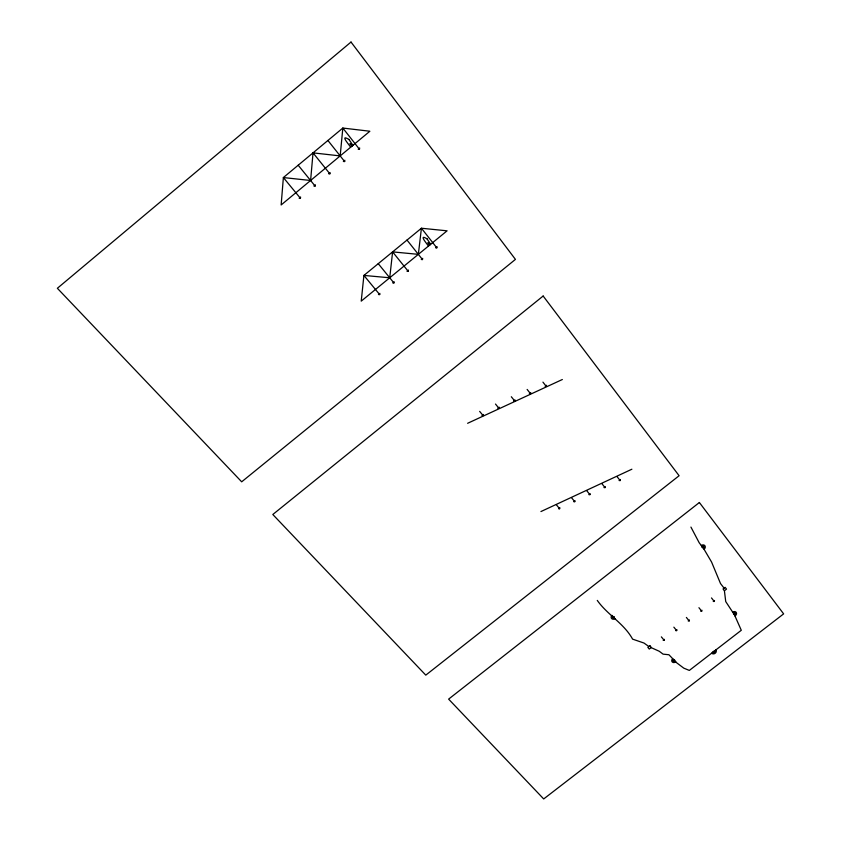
<?xml version="1.0" encoding="UTF-8"?>
<svg xmlns="http://www.w3.org/2000/svg" width="841" height="841" viewBox="0 0 841 841"><rect width="100%" height="100%" fill="white"/><g stroke="black" fill="none" stroke-linecap="round" stroke-linejoin="round"><path stroke-width="1.26" d="M295.864 192.736L283.375 177.556L310.602 180.489L313.031 152.862L340.174 155.911L342.834 128.053L369.882 131.238L281.146 204.952L283.375 177.556L342.834 128.053L355.018 143.59M375.464 289.462L363.911 275.428L389.73 277.782L392.61 251.88L418.345 254.35L421.425 228.237L447.086 230.823L361.231 301.12L363.911 275.428L421.425 228.237L432.705 242.597M299.123 198.203L300.405 198.255L300.594 196.973M313.84 185.987L315.112 186.04L315.312 184.757M328.579 173.74L329.861 173.793L330.061 172.51M343.359 161.472L344.642 161.535L344.842 160.242M358.171 149.172L359.454 149.235L359.664 147.942M378.45 294.539L379.669 294.571L379.88 293.372M392.694 282.891L393.903 282.923L394.124 281.724M406.96 271.212L408.179 271.244L408.39 270.045M421.267 259.512L422.476 259.554L422.697 258.345M435.596 247.79L436.805 247.832L437.026 246.613M481.956 415.559L483.091 415.559L483.323 414.466M497.777 408.253L498.902 408.253L499.134 407.149M513.578 400.947L514.703 400.957L514.944 399.853M529.367 393.651L530.492 393.662L530.734 392.558M545.136 386.355L546.261 386.366L546.503 385.262M558.54 508.742L559.612 508.731L559.854 507.701M573.688 501.688L574.76 501.678L575.002 500.647M588.826 494.634L589.898 494.634L590.14 493.593M603.954 487.591L605.015 487.591L605.268 486.55M619.06 480.558L620.122 480.547L620.385 479.517M663.181 640.316L664.18 640.285L664.432 639.349M675.67 630.634L676.658 630.603L676.921 629.657M688.169 620.921L689.168 620.9L689.431 619.954M700.7 611.207L701.688 611.176L701.951 610.23M713.252 601.462L714.24 601.431L714.514 600.485M724.406 590.739L726.498 589.11L725.142 587.344L723.039 588.973L724.406 590.739L725.73 601.567L734.508 614.929L741.289 630.287L689.336 670.424L683.807 668.164L676.742 662.845L668.91 654.75L663.086 654.14L659.26 651.27L651.144 647.612M540.931 511.559L631.885 469.215M467.617 423.296L562.345 379.512M428.511 246.035C426.608 243.533 418.292 233.556 427.07 238.855M648.884 646.55L643.964 643.029L632.6 639.139C624.054 623.496 607.202 614.613 597.278 600.4M350.676 147.196C349.225 144.936 339.301 133.677 349.004 139.49M430.108 244.72L428.101 242.986M352.337 145.819L349.982 143.622L351.864 146.208M296.274 193.23L300.405 198.255M375.843 289.924L379.669 294.571M661.362 636.868L664.18 640.285M479.654 411.375L483.091 415.559M556.437 504.873L559.612 508.731M495.496 404.048L498.902 408.253M571.617 497.809L574.76 501.678M298.187 165.225L310.602 180.489M311.012 180.994L315.112 186.04M378.25 263.664L389.73 277.782M390.108 278.255L393.903 282.923M673.862 627.165L676.658 630.603M313.031 152.862L325.372 168.211M325.782 168.726L329.861 173.793M392.61 251.88L404.027 266.082M404.405 266.555L408.179 271.244M686.382 617.441L689.168 620.9M511.317 396.742L514.703 400.957M586.776 490.745L589.898 494.634M527.139 389.436L530.492 393.662M601.925 483.691L605.015 487.591M327.916 140.468L340.174 155.911M340.584 156.426L344.642 161.535M407.002 240.074L418.345 254.35M418.723 254.823L422.476 259.554M698.934 607.696L701.688 611.176M355.417 144.105L359.454 149.235M433.073 243.081L436.805 247.832M711.497 597.94L714.24 601.431M348.868 139.364L352.915 145.335M426.944 238.728L430.666 244.268M427.974 242.807L429.656 245.099M542.939 382.129L546.261 386.366M617.063 476.647L620.122 480.547M724.09 588.164L720.516 583.549L711.581 562.051L703.633 548.542L699.207 542.792L690.934 527.076M614.456 617.725A1.335 1.146 -32.6 0 1 612.795 616.138M702.025 546.45A1.356 1.156 -38.9 0 1 703.791 546.524A1.356 1.156 -38.9 0 1 703.433 548.269M715.733 649.82A2.607 2.155 -35.3 0 1 715.26 653.205A2.607 2.155 -35.3 0 1 711.728 653.121M733.457 613.015A1.314 1.093 -37.3 0 1 735.192 613.236A1.314 1.093 -37.3 0 1 734.508 614.929M674.987 661.026A1.304 1.083 -33.6 0 1 673.242 661.1A1.304 1.083 -33.6 0 1 673.462 659.46M732.847 612.111A2.628 2.187 -37.3 0 1 736.306 612.553A2.628 2.187 -37.3 0 1 734.96 615.938M675.743 661.814A2.607 2.176 -33.6 0 1 672.253 661.951A2.607 2.176 -33.6 0 1 672.705 658.671M615.276 618.524A2.681 2.281 -32.6 0 1 611.764 618.64A2.681 2.281 -32.6 0 1 611.964 615.339M701.32 545.536A2.702 2.302 -38.9 0 1 704.884 545.725A2.702 2.302 -38.9 0 1 704.054 549.247M713.347 651.659L714.324 651.428L713.357 651.586M673.725 660.301L674.713 660.09L673.736 660.269M702.214 547.407C703.686 548.731 702.939 545.546 702.214 547.407M733.573 613.972C734.908 615.276 734.372 612.237 733.573 613.972M613.205 616.863L614.224 616.726L613.215 616.831M351.012 42.05L57.367 288.284L241.682 481.819L515.438 259.385L351.012 42.05M714.787 650.703L712.779 652.353A1.304 1.072 -35.3 0 0 714.545 652.395A1.304 1.072 -35.3 0 0 714.787 650.703M543.149 296.021L272.81 514.503L425.788 675.134L679.107 475.722L543.149 296.021M699.376 502.508L448.621 699.123L543.696 798.95L783.633 613.877L699.376 502.508M649.925 645.751L647.854 647.36L649.273 649.063L651.344 647.454L649.925 645.751"/></g></svg>
